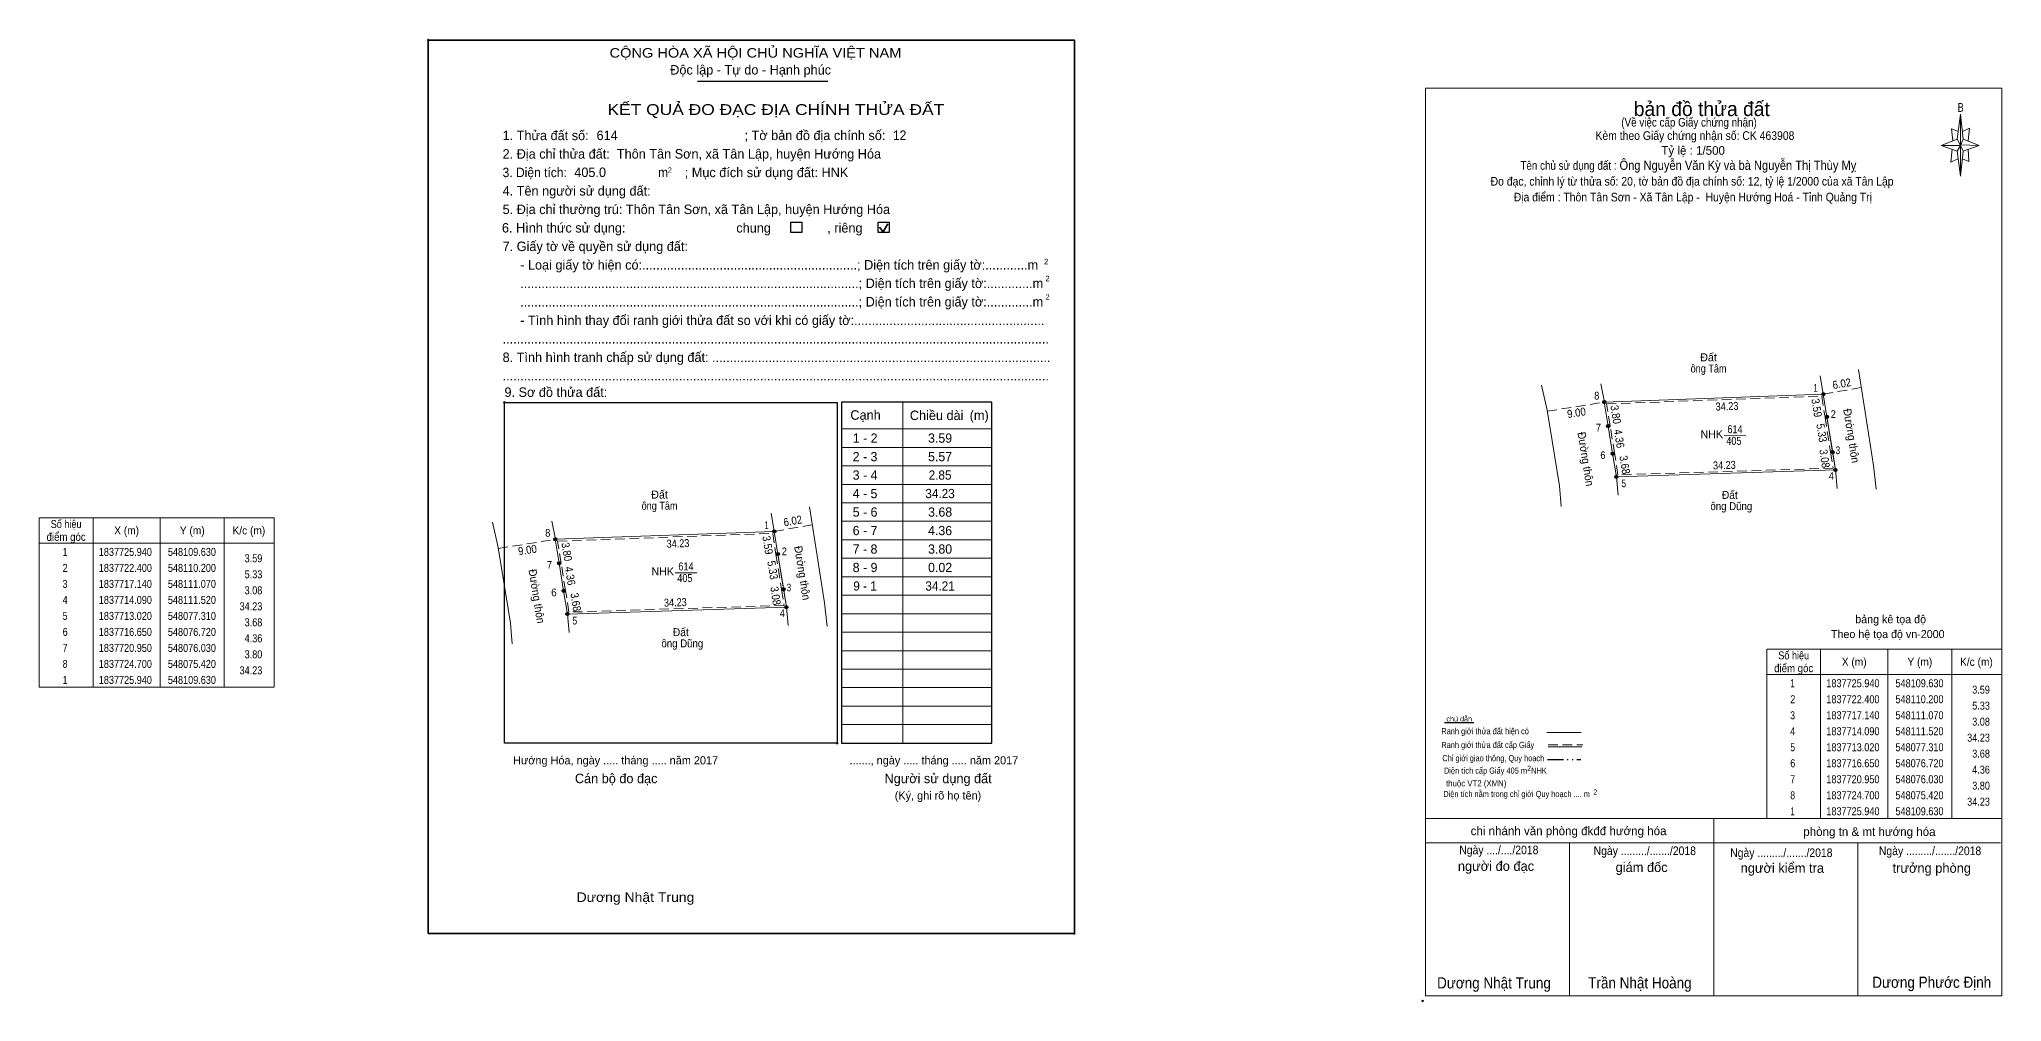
# Model space of a CAD drawing. Header units: metres. Extents: x 547995 to 548536, y 1837652 to 1837803.
# Drawn here: x 547994.8 to 548301.4, y 1837652.5 to 1837802.8 of the extents above; entities that cross this region are included whole.
import ezdxf
from ezdxf.enums import TextEntityAlignment as Align

# ---------------------------------------------------------------- set-up
doc = ezdxf.new("R2010")
doc.units = ezdxf.units.M
doc.header["$LTSCALE"] = 0.5
doc.header["$PDMODE"] = 32
doc.header["$PDSIZE"] = 0.25
doc.linetypes.add('DASH_DOUBLE_DOT', pattern=[9.2, 5, -1.2, 0.3, -1.2, 0.3, -1.2])
doc.linetypes.add('MEDIUM_DASHED', pattern=[4.5, 3, -1.5])
for name, color, linetype, lineweight in [('1', 7, 'Continuous', 13), ('10', 7, 'Continuous', 13), ('11', 7, 'Continuous', 25), ('16', 7, 'Continuous', 25), ('2', 7, 'Continuous', 35), ('27', 7, 'Continuous', 13), ('5', 7, 'Continuous', 13), ('50', 7, 'Continuous', 25), ('57', 7, 'Continuous', 13), ('63', 7, 'Continuous', 13), ('7', 7, 'Continuous', 13)]:
    doc.layers.add(name, color=color, linetype=linetype, lineweight=lineweight)
for name, color, linetype in [('48', 7, 'Continuous'), ('52', 7, 'Continuous'), ('6', 7, 'Continuous'), ('9', 7, 'Continuous')]:
    doc.layers.add(name, color=color, linetype=linetype)

msp = doc.modelspace()

# ---------------------------------------------------------------- hatches: boundary and pattern name
at = {"layer": '11'}
for points in [[(548239.5307, 1837746.14, 1), (548239.0493, 1837746.14, 1)], [(548239.5507, 1837746.14, 1), (548239.0693, 1837746.14, 1)], [(548239.5507, 1837746.14, 1), (548239.0693, 1837746.14, 1)], [(548273.7407, 1837747.38, 1), (548273.2593, 1837747.38, 1)], [(548274.3107, 1837743.84, 1), (548273.8293, 1837743.84, 1)], [(548240.1407, 1837742.39, 1), (548239.6593, 1837742.39, 1)], [(548240.8307, 1837738.09, 1), (548240.3493, 1837738.09, 1)], [(548275.1807, 1837738.34, 1), (548274.6993, 1837738.34, 1)], [(548241.4207, 1837734.46, 1), (548240.9393, 1837734.46, 1)], [(548275.6307, 1837735.53, 1), (548275.1493, 1837735.53, 1)], [(548075.6607, 1837724.7, 1), (548075.1793, 1837724.7, 1)], [(548075.6807, 1837724.7, 1), (548075.1993, 1837724.7, 1)], [(548075.6807, 1837724.7, 1), (548075.1993, 1837724.7, 1)], [(548109.8707, 1837725.94, 1), (548109.3893, 1837725.94, 1)], [(548110.4407, 1837722.4, 1), (548109.9593, 1837722.4, 1)], [(548076.2707, 1837720.95, 1), (548075.7893, 1837720.95, 1)], [(548076.9607, 1837716.65, 1), (548076.4793, 1837716.65, 1)], [(548111.3107, 1837716.9, 1), (548110.8293, 1837716.9, 1)], [(548077.5507, 1837713.02, 1), (548077.0693, 1837713.02, 1)], [(548111.7607, 1837714.09, 1), (548111.2793, 1837714.09, 1)]]:
    msp.add_hatch(color=256, dxfattribs=at).paths.add_polyline_path(points)

# ---------------------------------------------------------------- linework, layer by layer
at = {"layer": '1', "lineweight": 25}
for p, q in [((548097.62, 1837796.3), (548118.02, 1837796.3)), ((548143.64, 1837692.86), (548143.64, 1837746.12))]:
    msp.add_line(p, q, dxfattribs=at)
at = {"layer": '1', "lineweight": 35}
for p, q in [((548126.65, 1837772.74), (548127.35, 1837773.99)), ((548126.08, 1837773.49), (548126.65, 1837772.74))]:
    msp.add_line(p, q, dxfattribs=at)
at = {"layer": '1'}
for p, q in [((548129.69, 1837746.12), (548129.69, 1837692.86)), ((548120.13, 1837741.96), (548136.29, 1837741.96)), ((548136.29, 1837741.96), (548143.64, 1837741.96)), ((548120.13, 1837739.07), (548136.29, 1837739.07)), ((548136.29, 1837739.07), (548143.64, 1837739.07)), ((548120.13, 1837736.18), (548136.29, 1837736.18)), ((548136.29, 1837736.18), (548143.64, 1837736.18)), ((548120.13, 1837733.29), (548136.29, 1837733.29)), ((548136.29, 1837733.29), (548143.64, 1837733.29)), ((548120.13, 1837730.41), (548136.29, 1837730.41)), ((548136.29, 1837730.41), (548143.64, 1837730.41)), ((548120.13, 1837727.52), (548136.29, 1837727.52)), ((548136.29, 1837727.52), (548143.64, 1837727.52)), ((548120.13, 1837724.63), (548136.29, 1837724.63)), ((548120.13, 1837721.74), (548136.29, 1837721.74)), ((548136.29, 1837724.63), (548143.64, 1837724.63)), ((548136.29, 1837721.74), (548143.64, 1837721.74)), ((548120.13, 1837718.85), (548136.29, 1837718.85)), ((548136.29, 1837718.85), (548143.64, 1837718.85)), ((548120.13, 1837715.97), (548136.29, 1837715.97)), ((548136.29, 1837715.97), (548143.64, 1837715.97)), ((548120.13, 1837713.08), (548136.29, 1837713.08)), ((548136.29, 1837713.08), (548143.64, 1837713.08)), ((548120.13, 1837710.19), (548136.29, 1837710.19)), ((548136.29, 1837710.19), (548143.64, 1837710.19)), ((548120.13, 1837707.3), (548136.29, 1837707.3)), ((548136.29, 1837707.3), (548143.64, 1837707.3)), ((548120.13, 1837704.41), (548136.29, 1837704.41)), ((548136.29, 1837704.41), (548143.64, 1837704.41)), ((548120.13, 1837701.53), (548136.29, 1837701.53)), ((548136.29, 1837701.53), (548143.64, 1837701.53)), ((548120.13, 1837698.64), (548136.29, 1837698.64)), ((548136.29, 1837698.64), (548143.64, 1837698.64)), ((548120.13, 1837695.75), (548136.29, 1837695.75)), ((548136.29, 1837695.75), (548143.64, 1837695.75))]:
    msp.add_line(p, q, dxfattribs=at)
for points in [[(548273.5, 1837747.38), (548274.07, 1837743.84), (548274.94, 1837738.58), (548275.39, 1837735.53), (548241.18, 1837734.46), (548240.59, 1837738.09), (548239.9, 1837742.39), (548239.29, 1837746.14)], [(548109.63, 1837725.94), (548110.2, 1837722.4), (548111.07, 1837717.14), (548111.52, 1837714.09), (548077.31, 1837713.02), (548076.72, 1837716.65), (548076.03, 1837720.95), (548075.42, 1837724.7)]]:
    msp.add_lwpolyline(points, close=True, dxfattribs=at)
at = {"layer": '1', "lineweight": 25}
msp.add_lwpolyline([(548067.48, 1837740.97), (548067.48, 1837746.1), (548119.46, 1837746.1), (548119.46, 1837692.86), (548067.48, 1837692.86), (548067.48, 1837700.78)], close=True, dxfattribs=at)
msp.add_lwpolyline([(548143.64, 1837746.12), (548120.13, 1837746.12), (548120.13, 1837692.86), (548143.64, 1837692.86), (548143.64, 1837693.38)], dxfattribs=at)
at = {"layer": '1'}
for p in [(548055.59, 1837802.7), (548067.48, 1837746.1), (548119.46, 1837692.86), (548156.51, 1837663.12)]:
    msp.add_point(p, dxfattribs=at)
at = {"layer": '10'}
for points in [[(548239.31, 1837746.14), (548273.5, 1837747.38), (548274.07, 1837743.84), (548274.94, 1837738.34), (548275.39, 1837735.53), (548241.18, 1837734.46), (548240.59, 1837738.09), (548239.9, 1837742.39), (548239.29, 1837746.14)], [(548075.44, 1837724.7), (548109.63, 1837725.94), (548110.2, 1837722.4), (548111.07, 1837716.9), (548111.52, 1837714.09), (548077.31, 1837713.02), (548076.72, 1837716.65), (548076.03, 1837720.95), (548075.42, 1837724.7)]]:
    msp.add_lwpolyline(points, close=True, dxfattribs=at)
at = {"layer": '10', "linetype": 'MEDIUM_DASHED'}
for points in [[(548239.66, 1837745.85), (548273.25, 1837747.07), (548273.77, 1837743.79), (548274.64, 1837738.29), (548275.04, 1837735.82), (548241.43, 1837734.77), (548240.89, 1837738.14), (548240.2, 1837742.44), (548239.64, 1837745.85)], [(548075.79, 1837724.41), (548109.38, 1837725.63), (548109.9, 1837722.35), (548110.77, 1837716.85), (548111.17, 1837714.38), (548077.56, 1837713.33), (548077.02, 1837716.7), (548076.33, 1837721), (548075.77, 1837724.41)]]:
    msp.add_lwpolyline(points, close=True, dxfattribs=at)
at = {"layer": '11'}
for centre in [(548239.29, 1837746.14), (548239.31, 1837746.14), (548239.31, 1837746.14), (548273.5, 1837747.38), (548274.07, 1837743.84), (548239.9, 1837742.39), (548240.59, 1837738.09), (548274.94, 1837738.34), (548241.18, 1837734.46), (548275.39, 1837735.53), (548075.42, 1837724.7), (548075.44, 1837724.7), (548075.44, 1837724.7), (548109.63, 1837725.94), (548110.2, 1837722.4), (548076.03, 1837720.95), (548076.72, 1837716.65), (548111.07, 1837716.9), (548077.31, 1837713.02), (548111.52, 1837714.09)]:
    msp.add_circle(centre, 0.2407, dxfattribs=at)
at = {"layer": '16'}
msp.add_line((548218.93, 1837696.01), (548214.31, 1837696.01), dxfattribs=at)
at = {"layer": '2'}
msp.add_lwpolyline([(548055.59, 1837802.7), (548156.51, 1837802.7), (548156.51, 1837663.12), (548055.59, 1837663.12)], close=True, dxfattribs=at)
at = {"layer": '27'}
for p, q in [((548273.5, 1837747.38), (548273, 1837750.22)), ((548239.31, 1837746.14), (548238.75, 1837748.97)), ((548241.18, 1837734.46), (548241.48, 1837731.59)), ((548275.39, 1837735.53), (548275.69, 1837732.66)), ((548109.63, 1837725.94), (548109.13, 1837728.78)), ((548075.44, 1837724.7), (548074.88, 1837727.53)), ((548077.31, 1837713.02), (548077.61, 1837710.15)), ((548111.52, 1837714.09), (548111.82, 1837711.22))]:
    msp.add_line(p, q, dxfattribs=at)
at = {"layer": '5'}
for p, q in [((548230.31, 1837694.52), (548235.69, 1837694.52)), ((548230.51, 1837692.28), (548235.78, 1837692.28))]:
    msp.add_line(p, q, dxfattribs=at)
at = {"layer": '5', "linetype": 'MEDIUM_DASHED'}
msp.add_line((548230.51, 1837692.6), (548235.95, 1837692.6), dxfattribs=at)
at = {"layer": '5', "linetype": 'DASH_DOUBLE_DOT', "lineweight": 25}
msp.add_line((548230.41, 1837690.31), (548235.65, 1837690.31), dxfattribs=at)
at = {"layer": '50'}
for points in [[(548112.22, 1837774.23), (548113.95, 1837774.23), (548113.95, 1837772.62), (548112.22, 1837772.62)], [(548125.85, 1837774.23), (548127.59, 1837774.23), (548127.59, 1837772.62), (548125.85, 1837772.62)]]:
    msp.add_lwpolyline(points, close=True, dxfattribs=at)
at = {"layer": '57'}
for p, q in [((548278.98, 1837751.23), (548281.35, 1837736.23)), ((548230.38, 1837744.87), (548229.49, 1837748.8)), ((548281.35, 1837736.23), (548281.74, 1837732.51)), ((548115.11, 1837729.79), (548117.48, 1837714.79)), ((548066.51, 1837723.43), (548065.62, 1837727.36)), ((548117.48, 1837714.79), (548117.87, 1837711.07))]:
    msp.add_line(p, q, dxfattribs=at)
for points in [[(548230.38, 1837744.87), (548232.28, 1837733.05), (548232.58, 1837729.82)], [(548066.51, 1837723.43), (548068.41, 1837711.61), (548068.71, 1837708.38)]]:
    msp.add_lwpolyline(points, dxfattribs=at)
at = {"layer": '63', "linetype": 'MEDIUM_DASHED'}
for p, q in [((548230.41, 1837744.7), (548239.29, 1837746.14)), ((548279.43, 1837748.41), (548273.5, 1837747.38)), ((548066.54, 1837723.26), (548075.42, 1837724.7)), ((548115.56, 1837726.97), (548109.63, 1837725.94))]:
    msp.add_line(p, q, dxfattribs=at)
at = {"layer": '63'}
for p, q in [((548258.04, 1837740.91), (548261.38, 1837740.89)), ((548003.21, 1837728.08), (548003.21, 1837701.58)), ((548013.71, 1837728.08), (548013.71, 1837701.58)), ((548023.71, 1837728.08), (548023.71, 1837701.58)), ((547994.81, 1837724.08), (548031.51, 1837724.08)), ((548094.17, 1837719.47), (548097.51, 1837719.45)), ((548273.08, 1837707.56), (548273.08, 1837681.06)), ((548283.58, 1837707.56), (548283.58, 1837681.06)), ((548293.58, 1837707.56), (548293.58, 1837681.06)), ((548264.68, 1837703.56), (548301.38, 1837703.56))]:
    msp.add_line(p, q, dxfattribs=at)
for points in [[(547994.81, 1837728.08), (548031.51, 1837728.08), (548031.51, 1837701.58), (547994.81, 1837701.58)], [(548264.68, 1837707.56), (548301.38, 1837707.56), (548301.38, 1837681.06), (548264.68, 1837681.06)]]:
    msp.add_lwpolyline(points, close=True, dxfattribs=at)
at = {"layer": '7'}
for p, q in [((548294.43, 1837787.23), (548294.93, 1837791.13)), ((548294.43, 1837785.33), (548291.93, 1837786.23)), ((548295.33, 1837787.23), (548297.83, 1837786.23)), ((548295.33, 1837785.33), (548294.93, 1837781.43)), ((548296.23, 1837783.73), (548295.23, 1837784.13)), ((548296.13, 1837785.63), (548296.23, 1837783.73)), ((548211.38, 1837681.06), (548301.38, 1837681.06)), ((548211.38, 1837681.06), (548301.38, 1837681.06)), ((548211.38, 1837681.06), (548301.38, 1837681.06)), ((548256.38, 1837653.36), (548256.38, 1837681.06)), ((548211.38, 1837677.26), (548301.18, 1837677.26)), ((548233.88, 1837653.36), (548233.88, 1837677.26)), ((548278.88, 1837653.36), (548278.88, 1837677.26)), ((548301.38, 1837653.36), (548211.38, 1837653.36))]:
    msp.add_line(p, q, dxfattribs=at)
for points in [[(548211.38, 1837795.16), (548301.38, 1837795.16), (548301.38, 1837653.36), (548211.38, 1837653.36)], [(548294.93, 1837791.13), (548295.33, 1837787.23), (548294.93, 1837786.23)], [(548294.93, 1837786.23), (548291.93, 1837786.23), (548294.43, 1837787.23), (548295.33, 1837785.33), (548297.83, 1837786.23), (548294.93, 1837786.33)], [(548294.93, 1837786.23), (548294.93, 1837781.43), (548294.43, 1837785.33)]]:
    msp.add_lwpolyline(points, close=True, dxfattribs=at)
for points in [[(548294.93, 1837786.23), (548294.43, 1837787.23), (548291.93, 1837786.23)], [(548294.63, 1837788.43), (548293.53, 1837788.83), (548293.73, 1837786.93)], [(548294.93, 1837786.23), (548295.33, 1837785.33), (548297.83, 1837786.23)], [(548295.23, 1837788.43), (548296.33, 1837788.93), (548296.13, 1837786.93)], [(548293.63, 1837785.63), (548293.43, 1837783.63), (548294.53, 1837784.13)]]:
    msp.add_lwpolyline(points, dxfattribs=at)
msp.add_point((548210.91, 1837652.58), dxfattribs=at)

# ---------------------------------------------------------------- texts
at = {"layer": '1'}
for s, height, width, p in [('CỘNG HÒA XÃ HỘI CHỦ NGHĨA VIỆT NAM', 1.482, 1.15, (548083.9, 1837799.96)), ('3. Diện tích:', 1.482, 0.95, (548067.19, 1837781.28)), ('m', 1.482, 0.95, (548091.47, 1837781.28)), ('2', 0.847, 0.9, (548092.99, 1837781.96)), ('2', 0.847, 0.95, (548151.78, 1837767.67)), ('2', 0.847, 0.9, (548152, 1837765.03)), ('2', 0.847, 0.9, (548152, 1837762.14)), ('Dương Nhật Trung', 1.482, 1.1, (548078.75, 1837668.05))]:
    msp.add_text(s, height=height, dxfattribs=dict(at, width=width)).set_placement(p)
for s, height, p in [('Độc lập - Tự do - Hạnh phúc', 1.482, (548093.38, 1837797.31)), ('1. Thửa đất số:', 1.482, (548067.19, 1837787.06)), ('; Tờ bản đồ địa chính số:', 1.482, (548104.98, 1837787.07)), ('2. Địa chỉ thửa đất:', 1.482, (548067.19, 1837784.17)), ('; Mục đích sử dụng đất: HNK', 1.482, (548095.64, 1837781.28)), ('4. Tên người sử dụng đất:', 1.482, (548067.19, 1837778.4)), ('5. Địa chỉ thường trú: Thôn Tân Sơn, xã Tân Lập, huyện Hướng Hóa', 1.482, (548067.19, 1837775.51)), ('chung                , riêng', 1.482, (548103.7, 1837772.62)), ('7. Giấy tờ về quyền sử dụng đất:', 1.482, (548067.19, 1837769.73)), ('     - Loại giấy tờ hiện có:.............................................................; Diện tích trên giấy tờ:............m', 1.482, (548067.19, 1837766.84)), ('     ................................................................................................; Diện tích trên giấy tờ:.............m', 1.482, (548067.19, 1837763.96)), ('     ................................................................................................; Diện tích trên giấy tờ:.............m', 1.482, (548067.19, 1837761.07)), ('     - Tình hình thay đổi ranh giới thửa đất so với khi có giấy tờ:......................................................', 1.482, (548067.19, 1837758.18)), ('...........................................................................................................................................................', 1.482, (548067.19, 1837755.29)), ('8. Tình hình tranh chấp sử dụng đất: ................................................................................................', 1.482, (548067.19, 1837752.4)), ('...........................................................................................................................................................', 1.482, (548067.19, 1837749.52)), ('9. Sơ đồ thửa đất:', 1.482, (548067.48, 1837746.95)), ('Cạnh', 1.482, (548121.52, 1837743.38)), ('Chiều dài', 1.482, (548130.81, 1837743.33)), ('(m)', 1.482, (548140.16, 1837743.35)), ('Hướng Hóa, ngày ..... tháng ..... năm 2017', 1.271, (548068.84, 1837689.54)), ('Cán bộ đo đạc', 1.482, (548078.49, 1837686.6)), ('......., ngày ..... tháng ..... năm 2017', 1.271, (548121.38, 1837689.54)), ('Người sử dụng đất', 1.482, (548126.86, 1837686.6)), ('(Ký, ghi rõ họ tên)', 1.271, (548128.45, 1837684.05))]:
    msp.add_text(s, height=height, dxfattribs=at).set_placement(p)
for s, height, width, p in [('KẾT QUẢ ĐO ĐẠC ĐỊA CHÍNH THỬA ĐẤT', 1.694, 1.2, (548109.88, 1837790.99)), ('405', 1.25, 0.85, (548259.535, 1837739.46)), ('614', 1.25, 0.85, (548259.71, 1837741.28)), ('405', 1.25, 0.85, (548095.665, 1837718.02)), ('614', 1.25, 0.85, (548095.84, 1837719.84))]:
    msp.add_text(s, height=height, dxfattribs=dict(at, width=width)).set_placement(p, align=Align.CENTER)
for p in [(548256.085, 1837740.5), (548092.215, 1837719.06)]:
    msp.add_text('NHK', height=1.25, dxfattribs=at).set_placement(p, align=Align.CENTER)
at = {"layer": '16', "width": 0.8}
for p in [(548227.54, 1837688.52), (548237.88, 1837684.82)]:
    msp.add_text('2', height=0.8, dxfattribs=at).set_placement(p, align=Align.CENTER)
at = {"layer": '48'}
msp.add_text('6. Hình thức sử dụng:', height=1.482, dxfattribs=at).set_placement((548067.09, 1837772.63))
at = {"layer": '5'}
for s, height, width, p in [('chú dẫn', 0.7999, 1.05, (548216.63, 1837696.25)), ('Ranh giới thửa đất hiện có ', 0.96, 0.9, (548220.835, 1837694.25)), ('Ranh giới thửa đất cấp Giấy', 0.96, 0.9, (548221.09, 1837692.1)), ('Chỉ giới giao thông, Quy hoạch', 0.96, 0.9, (548221.95, 1837690.03)), ('Diện tích cấp Giấy 405 m  NHK', 0.96, 0.9, (548222.275, 1837688.09)), ('Diện tích nằm trong chỉ giới Quy hoạch .... m', 0.96, 0.9, (548225.595, 1837684.44)), ('thuộc VT2 (XMN)', 0.96, 0.95, (548219.285, 1837686.1))]:
    msp.add_text(s, height=height, dxfattribs=dict(at, width=width)).set_placement(p, align=Align.CENTER)
at = {"layer": '52'}
for s, p in [('1 - 2', (548123.82, 1837739.79)), ('3.59', (548135.53, 1837739.79)), ('2 - 3', (548123.81, 1837736.9)), ('5.57', (548135.53, 1837736.9)), ('3 - 4', (548123.815, 1837734.02)), ('4 - 5', (548123.81, 1837731.13)), ('5 - 6', (548123.815, 1837728.24)), ('3.68', (548135.54, 1837728.24)), ('6 - 7', (548123.815, 1837725.35)), ('4.36', (548135.53, 1837725.35)), ('7 - 8', (548123.81, 1837722.46)), ('3.80', (548135.535, 1837722.46)), ('8 - 9', (548123.815, 1837719.58)), ('0.02', (548135.54, 1837719.58))]:
    msp.add_text(s, height=1.444, dxfattribs=at).set_placement(p, align=Align.CENTER)
at = {"layer": '52', "width": 0.95}
for s, p in [('2.85', (548135.53, 1837734.02)), ('34.23', (548135.53, 1837731.13)), ('9 - 1', (548123.81, 1837716.69)), ('34.21', (548135.53, 1837716.69))]:
    msp.add_text(s, height=1.444, dxfattribs=at).set_placement(p, align=Align.CENTER)
at = {"layer": '6'}
for s, p in [('614', (548081.87, 1837787.07)), ('Thôn Tân Sơn, xã Tân Lập, huyện Hướng Hóa', (548085.04, 1837784.18)), ('405.0', (548078.39, 1837781.3))]:
    msp.add_text(s, height=1.482, dxfattribs=at).set_placement(p)
at = {"layer": '6', "width": 0.95}
msp.add_text('12', height=1.482, dxfattribs=at).set_placement((548128.17, 1837787.09))
at = {"layer": '63'}
for p in [(548255.58, 1837752.51), (548091.71, 1837731.07)]:
    msp.add_text('Đất', height=1.25, dxfattribs=at).set_placement(p, align=Align.CENTER)
for s, width, p in [('ông Tâm', 0.85, (548255.58, 1837750.76)), ('Đất ', 0.95, (548259.125, 1837731.01)), ('Số hiệu', 0.85, (547999.01, 1837726.46)), ('ông Tâm', 0.85, (548091.71, 1837729.32)), ('ông Dũng', 0.9, (548259.135, 1837729.26)), ('điểm góc', 0.9, (547999.01, 1837724.46)), ('X (m)', 0.95, (548008.46, 1837725.46)), ('Y (m)', 0.95, (548018.715, 1837725.46)), ('K/c (m)', 0.95, (548027.555, 1837725.46)), (' 1', 0.75, (547998.66, 1837722.11)), ('1837725.940', 0.85, (548008.26, 1837722.11)), ('548109.630', 0.85, (548018.66, 1837722.11)), (' 2', 0.85, (547998.665, 1837719.61)), ('1837722.400', 0.85, (548008.26, 1837719.61)), ('548110.200', 0.85, (548018.66, 1837719.61)), (' 4', 0.85, (547998.66, 1837714.61)), (' 3', 0.8, (547998.655, 1837717.11)), ('1837717.140', 0.85, (548008.26, 1837717.11)), ('1837714.090', 0.85, (548008.26, 1837714.61)), ('548111.070', 0.85, (548018.66, 1837717.11)), ('548111.520', 0.85, (548018.66, 1837714.61)), (' 5', 0.8, (547998.665, 1837712.11)), ('1837713.020', 0.85, (548008.26, 1837712.11)), ('548077.310', 0.85, (548018.66, 1837712.11)), (' 6', 0.85, (547998.665, 1837709.61)), ('1837716.650', 0.85, (548008.26, 1837709.61)), ('548076.720', 0.85, (548018.66, 1837709.61)), ('Đất ', 0.95, (548095.255, 1837709.57)), (' 7', 0.8, (547998.665, 1837707.11)), ('1837720.950', 0.85, (548008.26, 1837707.11)), ('548076.030', 0.85, (548018.66, 1837707.11)), ('ông Dũng', 0.9, (548095.265, 1837707.82)), ('Số hiệu', 0.85, (548268.88, 1837705.94)), (' 8', 0.8, (547998.665, 1837704.61)), (' 1', 0.75, (547998.66, 1837702.11)), ('1837724.700', 0.85, (548008.26, 1837704.61)), ('1837725.940', 0.85, (548008.26, 1837702.11)), ('548075.420', 0.85, (548018.66, 1837704.61)), ('548109.630', 0.85, (548018.66, 1837702.11)), ('điểm góc', 0.9, (548268.88, 1837703.94)), ('X (m)', 0.95, (548278.33, 1837704.94)), ('Y (m)', 0.95, (548288.585, 1837704.94)), ('K/c (m)', 0.95, (548297.425, 1837704.94)), (' 2', 0.85, (548268.535, 1837699.09)), (' 1', 0.75, (548268.53, 1837701.59)), ('1837725.940', 0.85, (548278.13, 1837701.59)), ('1837722.400', 0.85, (548278.13, 1837699.09)), ('548109.630', 0.85, (548288.53, 1837701.59)), ('548110.200', 0.85, (548288.53, 1837699.09)), (' 3', 0.8, (548268.525, 1837696.59)), ('1837717.140', 0.85, (548278.13, 1837696.59)), ('548111.070', 0.85, (548288.53, 1837696.59)), (' 4', 0.85, (548268.53, 1837694.09)), ('1837714.090', 0.85, (548278.13, 1837694.09)), ('548111.520', 0.85, (548288.53, 1837694.09)), (' 5', 0.8, (548268.535, 1837691.59)), ('1837713.020', 0.85, (548278.13, 1837691.59)), ('548077.310', 0.85, (548288.53, 1837691.59)), (' 6', 0.85, (548268.535, 1837689.09)), ('1837716.650', 0.85, (548278.13, 1837689.09)), ('548076.720', 0.85, (548288.53, 1837689.09)), (' 8', 0.8, (548268.535, 1837684.09)), (' 7', 0.8, (548268.535, 1837686.59)), ('1837720.950', 0.85, (548278.13, 1837686.59)), ('1837724.700', 0.85, (548278.13, 1837684.09)), ('548076.030', 0.85, (548288.53, 1837686.59)), ('548075.420', 0.85, (548288.53, 1837684.09)), (' 1', 0.75, (548268.53, 1837681.59)), ('1837725.940', 0.85, (548278.13, 1837681.59)), ('548109.630', 0.85, (548288.53, 1837681.59))]:
    msp.add_text(s, height=1.25, dxfattribs=dict(at, width=width)).set_placement(p, align=Align.CENTER)
for s, rotation, width, p in [('6.02', 9.854, 0.9, (548276.498, 1837748.4085)), ('34.23', 2.076, 0.85, (548258.4824, 1837744.8753)), ('3.59', 279.147, 0.9, (548271.8576, 1837745.1443)), ('9.00', 9.211, 0.9, (548235.04, 1837743.8616)), ('3.80', 279.239, 0.9, (548240.4723, 1837744.0903)), ('Đường thôn', 278.979, 0.95, (548277.2813, 1837740.7775)), ('Đường thôn', 279.132, 0.95, (548235.7719, 1837737.1492)), ('4.36', 279.116, 0.9, (548241.0076, 1837740.329)), ('5.33', 279.392, 0.9, (548272.6403, 1837741.227)), ('3.68', 279.232, 0.9, (548241.8781, 1837736.2353)), ('34.23', 1.791, 0.85, (548258.0655, 1837735.6662)), ('3.08', 278.393, 0.9, (548273.0952, 1837737.2212)), ('6.02', 9.854, 0.9, (548112.628, 1837726.9685)), ('34.23', 2.076, 0.85, (548094.6124, 1837723.4353)), ('3.59', 279.147, 0.9, (548107.9876, 1837723.7043)), ('9.00', 9.211, 0.9, (548071.17, 1837722.4216)), ('3.80', 279.239, 0.9, (548076.6023, 1837722.6503)), ('Đường thôn', 278.979, 0.95, (548113.4113, 1837719.3375)), ('Đường thôn', 279.132, 0.95, (548071.9019, 1837715.7092)), ('4.36', 279.116, 0.9, (548077.1376, 1837718.889)), ('5.33', 279.392, 0.9, (548108.7703, 1837719.787)), ('3.68', 279.232, 0.9, (548078.0081, 1837714.7953)), ('34.23', 1.791, 0.85, (548094.1955, 1837714.2262)), ('3.08', 278.393, 0.9, (548109.2252, 1837715.7812))]:
    msp.add_text(s, height=1.25, rotation=rotation, dxfattribs=dict(at, width=width)).set_placement(p, align=Align.CENTER)
at = {"layer": '63', "width": 0.85}
for s, p in [('3.59', (548029.66, 1837721.11)), ('5.33', (548029.66, 1837718.61)), ('3.08', (548029.66, 1837716.11)), ('34.23', (548029.66, 1837713.61)), ('4.36', (548029.66, 1837708.61)), ('3.68', (548029.66, 1837711.11)), ('3.80', (548029.66, 1837706.11)), ('34.23', (548029.66, 1837703.61)), ('3.59', (548299.53, 1837700.59)), ('5.33', (548299.53, 1837698.09)), ('34.23', (548299.53, 1837693.09)), ('3.08', (548299.53, 1837695.59)), ('3.68', (548299.53, 1837690.59)), ('4.36', (548299.53, 1837688.09)), ('3.80', (548299.53, 1837685.59)), ('34.23', (548299.53, 1837683.09))]:
    msp.add_text(s, height=1.25, dxfattribs=at).set_placement(p, align=Align.RIGHT)
at = {"layer": '7'}
for s, height, p in [('bản đồ thửa đất', 2.25, (548254.525, 1837790.82)), ('Tỷ lệ : 1/500', 1.35, (548253.175, 1837784.78)), ('bảng kê tọa độ', 1.25, (548284.025, 1837711.59)), ('Theo hệ tọa độ vn-2000', 1.25, (548283.575, 1837709.27)), ('chi nhánh văn phòng đkđđ hướng hóa', 1.35, (548233.71, 1837678.48)), ('phòng tn & mt hướng hóa', 1.35, (548280.705, 1837678.36)), ('người đo đạc', 1.5, (548222.375, 1837672.9)), ('giám đốc', 1.5, (548245.125, 1837672.72)), ('người kiểm tra', 1.5, (548267.105, 1837672.6)), ('trưởng phòng', 1.5, (548290.445, 1837672.6))]:
    msp.add_text(s, height=height, dxfattribs=at).set_placement(p, align=Align.CENTER)
for s, height, width, p in [('B', 1.378, 0.75, (548294.965, 1837791.48)), ('(Về việc cấp Giấy chứng nhận)', 1.35, 0.85, (548252.53, 1837789.18)), ('Kèm theo Giấy chứng nhận số: CK 463908', 1.35, 0.9, (548253.45, 1837787.1)), ('Tên chủ sử dụng đất :', 1.35, 0.85, (548233.695, 1837782.43)), ('Đo đạc, chỉnh lý từ thửa số: 20, tờ bản đồ địa chính số: 12, tỷ lệ 1/2000 của xã Tân Lập', 1.35, 0.9, (548253.005, 1837779.96)), ('Địa điểm : Thôn Tân Sơn - Xã Tân Lập -  Huyện Hướng Hoá - Tỉnh Quảng Trị ', 1.35, 0.9, (548253.345, 1837777.49)), ('Ngày ..../..../2018', 1.35, 0.9, (548222.82, 1837675.5)), ('Ngày ........./......./2018', 1.35, 0.9, (548245.62, 1837675.37)), ('Ngày ........./......./2018', 1.35, 0.9, (548266.95, 1837675.06)), ('Ngày ........./......./2018', 1.35, 0.9, (548290.18, 1837675.36)), ('Dương Nhật Trung', 1.75, 0.9, (548222.06, 1837654.53)), ('Trần Nhật Hoàng', 1.75, 0.9, (548244.855, 1837654.54)), ('Dương Phước Định', 1.75, 0.9, (548290.445, 1837654.63))]:
    msp.add_text(s, height=height, dxfattribs=dict(at, width=width)).set_placement(p, align=Align.CENTER)
at = {"layer": '7', "width": 0.9}
msp.add_text('Ông Nguyễn Văn Kỳ và bà Nguyễn Thị Thùy Mỵ', height=1.44, dxfattribs=at).set_placement((548241.67, 1837782.42))
at = {"layer": '9'}
for s, width, p in [('8', 0.9, (548238.115, 1837746.54)), ('1', 0.75, (548272.3, 1837747.75)), ('2', 0.9, (548275.065, 1837743.66)), ('7', 0.9, (548238.375, 1837741.54)), ('6', 0.9, (548239.07, 1837737.24)), ('3', 0.8, (548275.78, 1837738.01)), ('5', 0.85, (548242.335, 1837732.84)), ('4', 0.9, (548274.765, 1837734.01)), ('8', 0.9, (548074.25, 1837725.1)), ('1', 0.75, (548108.44, 1837726.31)), ('2', 0.9, (548111.195, 1837722.22)), ('7', 0.9, (548074.51, 1837720.1)), ('6', 0.95, (548075.21, 1837715.8)), ('3', 0.8, (548111.91, 1837716.57)), ('5', 0.85, (548078.47, 1837711.4)), ('4', 0.9, (548110.895, 1837712.57))]:
    msp.add_text(s, height=1.203, dxfattribs=dict(at, width=width)).set_placement(p, align=Align.CENTER)

doc.saveas('drawing.dxf')
